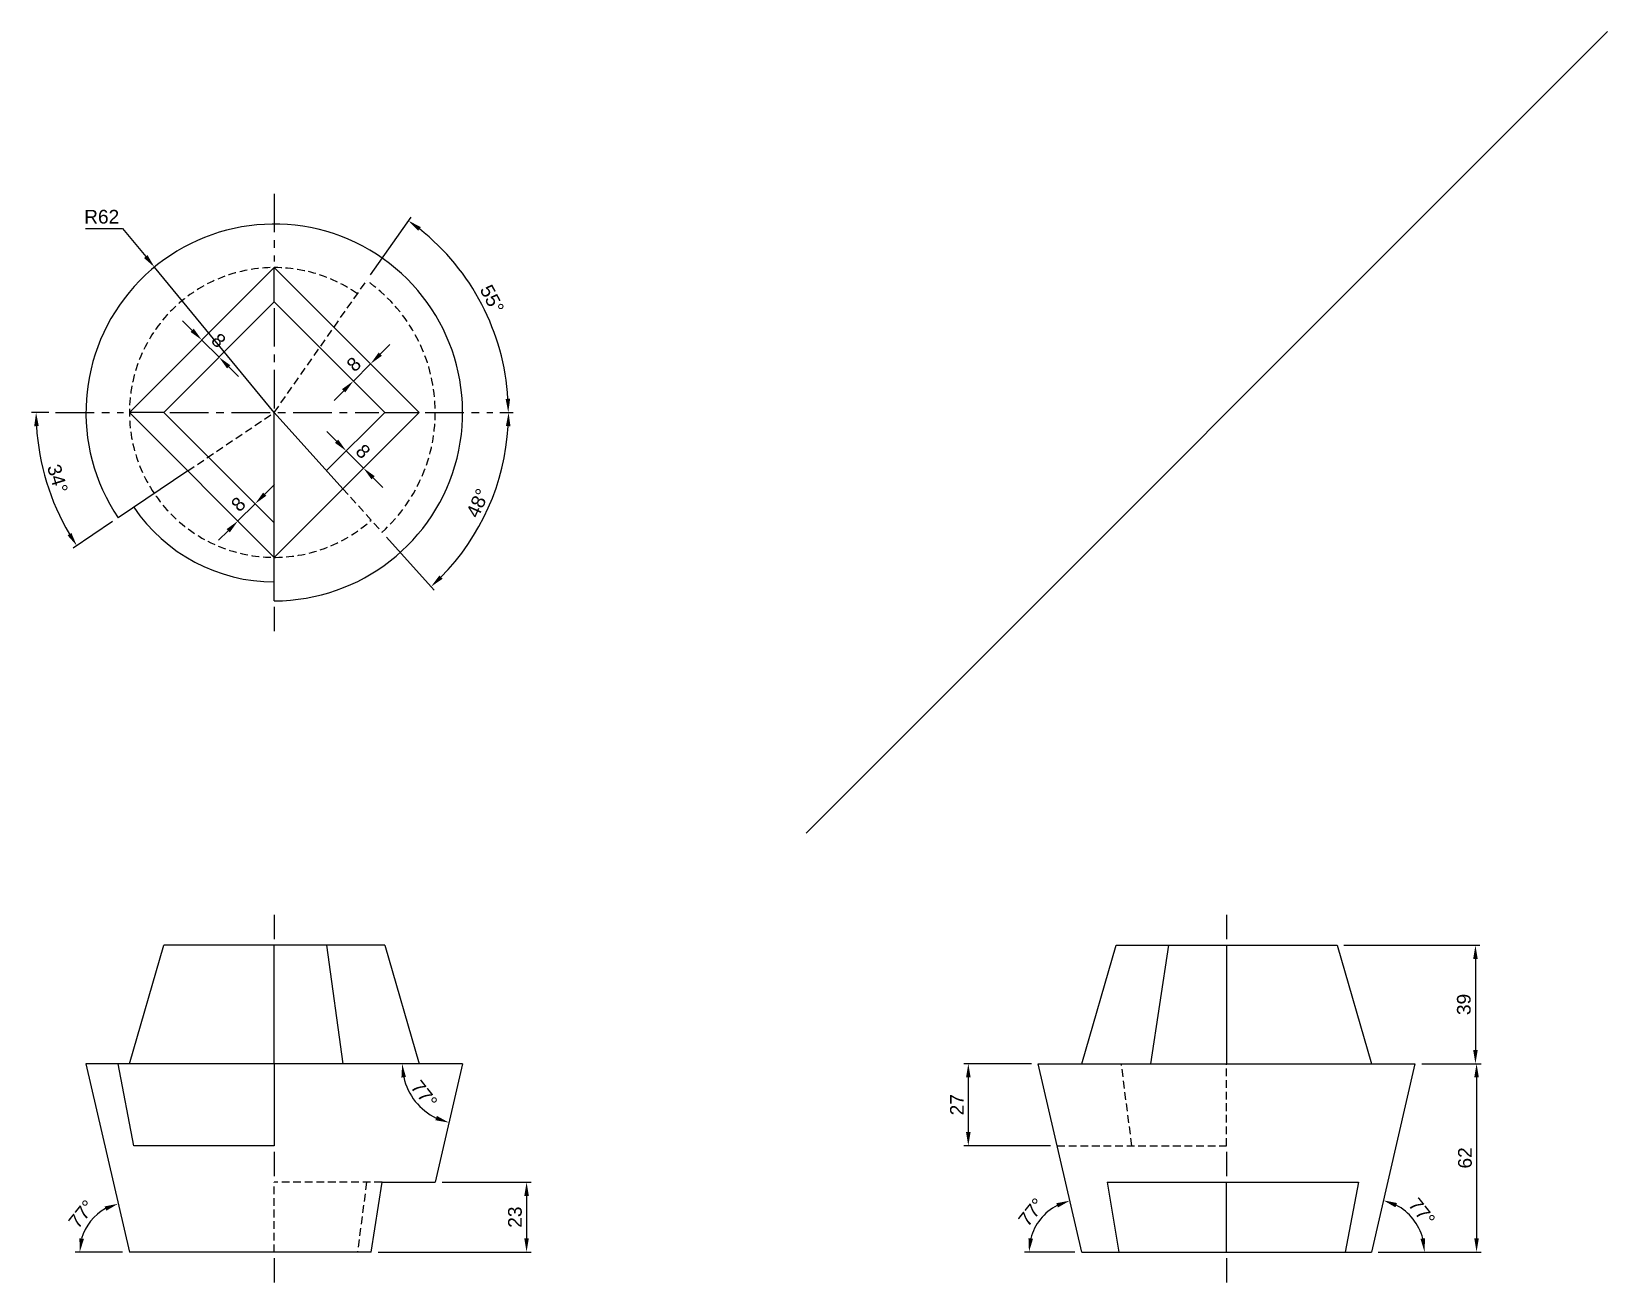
# Model space of a CAD drawing. Header units: millimetres. Extents: x 56 to 575, y 45 to 457.
import ezdxf

# ---------------------------------------------------------------- set-up
doc = ezdxf.new("R2010")
doc.units = ezdxf.units.MM
doc.header["$LTSCALE"] = 0.4
doc.linetypes.add('CENTER', pattern=[50.8, 31.75, -6.35, 6.35, -6.35])
doc.linetypes.add('HIDDEN', pattern=[9.525, 6.35, -3.175])
for name, color, linetype in [('center', 3, 'CENTER'), ('dim', 1, 'Continuous'), ('hidden', 2, 'HIDDEN'), ('model', 7, 'Continuous'), ('mview', 4, 'Continuous')]:
    doc.layers.add(name, color=color, linetype=linetype)
doc.styles.get("Standard").update_dxf_attribs({"font": 'arial.ttf'})
doc.dimstyles.new('ISO-25', dxfattribs={"dimscale": 1.5, "dimtxt": 3, "dimasz": 3, "dimexe": 1, "dimexo": 1.5, "dimgap": 1, "dimtad": 1, "dimtoh": 1, "dimtxsty": 'Standard', "dimcen": 0, "dimadec": 0, "dimazin": 0, "dimtfac": 1, "dimtmove": 0, "dimatfit": 3, "dimfxl": 1, "dimarcsym": 0})

# ---------------------------------------------------------------- blocks, each defined once
blk = doc.blocks.new('*D1')
at = {"layer": 'Defpoints', "color": 0, "transparency": 16777216}
for p in [(188.93, 78.08), (167.85, 55.08), (218.99, 55.08)]:
    blk.add_point(p, dxfattribs=at)
at = {"layer": 'dim', "color": 0, "lineweight": -2, "transparency": 16777216}
for p, q in [((191.18, 78.08), (220.49, 78.08)), ((218.99, 73.58), (218.99, 59.58)), ((170.1, 55.08), (220.49, 55.08))]:
    blk.add_line(p, q, dxfattribs=at)
at = {"layer": 'dim', "color": 0, "transparency": 16777216}
for points in [[(218.24, 73.58), (219.74, 73.58), (218.99, 78.08)], [(218.24, 59.58), (219.74, 59.58), (218.99, 55.08)]]:
    blk.add_solid(points, dxfattribs=at)
at = {"layer": 'dim', "color": 0, "transparency": 16777216, "insert": (215.19, 66.58), "char_height": 4.5, "attachment_point": 5, "rotation": 90}
blk.add_mtext('23', dxfattribs=at)
blk = doc.blocks.new('*D2')
at = {"layer": 'Defpoints', "color": 0, "transparency": 16777216}
for p in [(387.46, 117.08), (364.42, 90.08), (393.69, 90.08)]:
    blk.add_point(p, dxfattribs=at)
at = {"layer": 'dim', "color": 0, "lineweight": -2, "transparency": 16777216}
for p, q in [((385.21, 117.08), (362.92, 117.08)), ((364.42, 112.58), (364.42, 94.58)), ((391.44, 90.08), (362.92, 90.08))]:
    blk.add_line(p, q, dxfattribs=at)
at = {"layer": 'dim', "color": 0, "transparency": 16777216}
for points in [[(363.67, 112.58), (365.17, 112.58), (364.42, 117.08)], [(363.67, 94.58), (365.17, 94.58), (364.42, 90.08)]]:
    blk.add_solid(points, dxfattribs=at)
at = {"layer": 'dim', "color": 0, "transparency": 16777216, "insert": (360.66, 103.58), "char_height": 4.5, "attachment_point": 5, "rotation": 90}
blk.add_mtext('27', dxfattribs=at)
blk = doc.blocks.new('*D3')
at = {"layer": 'Defpoints', "color": 0, "transparency": 16777216}
for p in [(485.83, 156.08), (511.46, 117.08), (531.37, 117.08)]:
    blk.add_point(p, dxfattribs=at)
at = {"layer": 'dim', "color": 0, "lineweight": -2, "transparency": 16777216}
for p, q in [((488.08, 156.08), (532.87, 156.08)), ((531.37, 151.58), (531.37, 121.58)), ((513.71, 117.08), (532.87, 117.08))]:
    blk.add_line(p, q, dxfattribs=at)
at = {"layer": 'dim', "color": 0, "transparency": 16777216}
for points in [[(530.62, 151.58), (532.12, 151.58), (531.37, 156.08)], [(530.62, 121.58), (532.12, 121.58), (531.37, 117.08)]]:
    blk.add_solid(points, dxfattribs=at)
at = {"layer": 'dim', "color": 0, "transparency": 16777216, "insert": (527.57, 136.58), "char_height": 4.5, "attachment_point": 5, "rotation": 90}
blk.add_mtext('39', dxfattribs=at)
blk = doc.blocks.new('*D4')
at = {"layer": 'Defpoints', "color": 0, "transparency": 16777216}
for p in [(511.46, 117.08), (497.15, 55.08), (531.74, 55.08)]:
    blk.add_point(p, dxfattribs=at)
at = {"layer": 'dim', "color": 0, "lineweight": -2, "transparency": 16777216}
for p, q in [((513.71, 117.08), (533.24, 117.08)), ((531.74, 112.58), (531.74, 59.58)), ((499.4, 55.08), (533.24, 55.08))]:
    blk.add_line(p, q, dxfattribs=at)
at = {"layer": 'dim', "color": 0, "transparency": 16777216}
for points in [[(530.99, 112.58), (532.49, 112.58), (531.74, 117.08)], [(530.99, 59.58), (532.49, 59.58), (531.74, 55.08)]]:
    blk.add_solid(points, dxfattribs=at)
at = {"layer": 'dim', "color": 0, "transparency": 16777216, "insert": (527.94, 86.08), "char_height": 4.5, "attachment_point": 5, "rotation": 90}
blk.add_mtext('62', dxfattribs=at)
blk = doc.blocks.new('*D5')
at = {"layer": 'Defpoints', "color": 0, "transparency": 16777216}
for p in [(511.46, 117.08), (512.89, 62.64), (401.77, 55.08), (497.15, 55.08), (497.15, 55.08)]:
    blk.add_point(p, dxfattribs=at)
at = {"layer": 'dim', "color": 0, "lineweight": -2, "transparency": 16777216}
blk.add_line((499.4, 55.08), (516.11, 55.08), dxfattribs=at)
blk.add_arc((497.15, 55.08), 17.47, 14.803, 62.197, dxfattribs=at)
at = {"layer": 'dim', "color": 0, "transparency": 16777216}
for points in [[(505.03, 69.82), (505.55, 71.23), (501.08, 72.1)], [(514.78, 59.64), (513.29, 59.44), (514.61, 55.08)]]:
    blk.add_solid(points, dxfattribs=at)
at = {"layer": 'dim', "color": 0, "transparency": 16777216, "insert": (513.75, 68.29), "char_height": 4.5, "attachment_point": 5, "rotation": 308.5}
blk.add_mtext('77°', dxfattribs=at)
blk = doc.blocks.new('*D6')
at = {"layer": 'Defpoints', "color": 0, "transparency": 16777216}
for p in [(387.46, 117.08), (390.91, 68.66), (401.77, 55.08), (401.77, 55.08), (497.15, 55.08)]:
    blk.add_point(p, dxfattribs=at)
at = {"layer": 'dim', "color": 0, "lineweight": -2, "transparency": 16777216}
blk.add_line((399.52, 55.08), (382.89, 55.08), dxfattribs=at)
blk.add_arc((401.77, 55.08), 17.39, 117.8691, 165.1309, dxfattribs=at)
at = {"layer": 'dim', "color": 0, "transparency": 16777216}
for points in [[(393.38, 71.15), (393.91, 69.75), (397.86, 72.02)], [(385.71, 59.44), (384.22, 59.64), (384.39, 55.08)]]:
    blk.add_solid(points, dxfattribs=at)
at = {"layer": 'dim', "color": 0, "transparency": 16777216, "insert": (385.23, 68.24), "char_height": 4.5, "attachment_point": 5, "rotation": 51.5}
blk.add_mtext('77°', dxfattribs=at)
blk = doc.blocks.new('*D7')
at = {"layer": 'Defpoints', "color": 0, "transparency": 16777216}
for p in [(73.94, 117.08), (197.94, 117.08), (197.94, 117.08), (180, 108.46), (188.93, 78.08)]:
    blk.add_point(p, dxfattribs=at)
at = {"layer": 'dim', "color": 0, "lineweight": -2, "transparency": 16777216}
blk.add_arc((197.94, 117.08), 19.9, 192.9812, 244.0188, dxfattribs=at)
at = {"layer": 'dim', "color": 0, "transparency": 16777216}
for points in [[(177.8, 112.52), (179.29, 112.69), (178.03, 117.08)], [(189.47, 99.89), (188.97, 98.48), (193.46, 97.68)]]:
    blk.add_solid(points, dxfattribs=at)
at = {"layer": 'dim', "color": 0, "transparency": 16777216, "insert": (185.29, 107.02), "char_height": 4.5, "attachment_point": 5, "rotation": 308.5}
blk.add_mtext('77°', dxfattribs=at)
blk = doc.blocks.new('*D8')
at = {"layer": 'Defpoints', "color": 0, "transparency": 16777216}
for p in [(73.94, 117.08), (78.04, 67.84), (88.25, 55.08), (88.25, 55.08), (167.85, 55.08)]:
    blk.add_point(p, dxfattribs=at)
at = {"layer": 'dim', "color": 0, "lineweight": -2, "transparency": 16777216}
blk.add_line((86, 55.08), (70.4, 55.08), dxfattribs=at)
blk.add_arc((88.25, 55.08), 16.35, 118.8216, 164.1784, dxfattribs=at)
at = {"layer": 'dim', "color": 0, "transparency": 16777216}
for points in [[(80.1, 70.1), (80.64, 68.7), (84.57, 71.01)], [(73.27, 59.43), (71.78, 59.64), (71.9, 55.08)]]:
    blk.add_solid(points, dxfattribs=at)
at = {"layer": 'dim', "color": 0, "transparency": 16777216, "insert": (72.52, 67.59), "char_height": 4.5, "attachment_point": 5, "rotation": 51.5}
blk.add_mtext('77°', dxfattribs=at)
blk = doc.blocks.new('*D9')
at = {"layer": 'Defpoints', "color": 0, "transparency": 16777216}
for p in [(63.94, 331.42), (86.25, 331.42), (59.05, 316.01), (107.46, 312.22), (84.54, 296.75)]:
    blk.add_point(p, dxfattribs=at)
at = {"layer": 'dim', "color": 0, "lineweight": -2, "transparency": 16777216}
for p, q in [((61.69, 331.42), (56.02, 331.42)), ((82.67, 295.5), (69.68, 286.73))]:
    blk.add_line(p, q, dxfattribs=at)
blk.add_arc((135.94, 331.42), 78.42, 183.2882, 210.7118, dxfattribs=at)
at = {"layer": 'dim', "color": 0, "transparency": 16777216}
for points in [[(56.9, 326.9), (58.4, 326.95), (57.52, 331.42)], [(69.15, 291.77), (67.88, 290.97), (70.92, 287.57)]]:
    blk.add_solid(points, dxfattribs=at)
at = {"layer": 'dim', "color": 0, "transparency": 16777216, "insert": (64.58, 309.61), "char_height": 4.5, "attachment_point": 5, "rotation": 287}
blk.add_mtext('34°', dxfattribs=at)
blk = doc.blocks.new('*D10')
at = {"layer": 'Defpoints', "color": 0, "transparency": 16777216}
for p in [(185.62, 331.42), (207.94, 331.42), (158.53, 306.33), (171.4, 292.04), (201.35, 290.55)]:
    blk.add_point(p, dxfattribs=at)
at = {"layer": 'dim', "color": 0, "lineweight": -2, "transparency": 16777216}
for p, q in [((210.19, 331.42), (214.57, 331.42)), ((172.9, 290.37), (188.55, 272.99))]:
    blk.add_line(p, q, dxfattribs=at)
blk.add_arc((135.94, 331.42), 77.13, 315.3433, 356.6567, dxfattribs=at)
at = {"layer": 'dim', "color": 0, "transparency": 16777216}
for points in [[(212.19, 326.95), (213.69, 326.9), (213.07, 331.42)], [(191.32, 276.67), (190.28, 277.75), (187.55, 274.1)]]:
    blk.add_solid(points, dxfattribs=at)
at = {"layer": 'dim', "color": 0, "transparency": 16777216, "insert": (202.93, 301.6), "char_height": 4.5, "attachment_point": 5, "rotation": 66}
blk.add_mtext('48°', dxfattribs=at)
blk = doc.blocks.new('*D11')
at = {"layer": 'Defpoints', "color": 0, "transparency": 16777216}
for p in [(166.33, 374.84), (209.06, 355.65), (135.94, 331.42), (185.62, 331.42), (207.94, 331.42)]:
    blk.add_point(p, dxfattribs=at)
at = {"layer": 'dim', "color": 0, "lineweight": -2, "transparency": 16777216}
for p, q in [((167.63, 376.68), (180.98, 395.75)), ((210.19, 331.42), (214.47, 331.42))]:
    blk.add_line(p, q, dxfattribs=at)
blk.add_arc((135.94, 331.42), 77.03, 3.3476, 51.6524, dxfattribs=at)
at = {"layer": 'dim', "color": 0, "transparency": 16777216}
for points in [[(183.28, 391.23), (184.18, 392.44), (180.12, 394.52)], [(213.59, 335.94), (212.09, 335.9), (212.97, 331.42)]]:
    blk.add_solid(points, dxfattribs=at)
at = {"layer": 'dim', "color": 0, "transparency": 16777216, "insert": (207.62, 368.74), "char_height": 4.5, "attachment_point": 5, "rotation": 297.5}
blk.add_mtext('55°', dxfattribs=at)
blk = doc.blocks.new('*D12')
at = {"layer": 'Defpoints', "color": 0, "transparency": 16777216}
for p in [(96.49, 379.26), (135.94, 331.42)]:
    blk.add_point(p, dxfattribs=at)
at = {"layer": 'dim', "color": 0, "lineweight": -2, "transparency": 16777216}
for p, q in [((73.76, 392.02), (85.97, 392.02)), ((85.97, 392.02), (93.63, 382.73)), ((135.94, 331.42), (96.49, 379.26))]:
    blk.add_line(p, q, dxfattribs=at)
at = {"layer": 'dim', "color": 0, "transparency": 16777216}
blk.add_solid([(94.21, 383.21), (93.05, 382.25), (96.49, 379.26)], dxfattribs=at)
at = {"layer": 'dim', "color": 0, "transparency": 16777216, "insert": (79.11, 395.82), "char_height": 4.5, "attachment_point": 5}
blk.add_mtext('R62', dxfattribs=at)
blk = doc.blocks.new('*D13')
at = {"layer": 'Defpoints', "color": 0, "transparency": 16777216}
for p in [(112.09, 355.27), (112.09, 355.27), (117.75, 349.61)]:
    blk.add_point(p, dxfattribs=at)
at = {"layer": 'dim', "color": 0, "lineweight": -2, "transparency": 16777216}
for p, q in [((108.91, 358.45), (105.73, 361.63)), ((117.75, 349.61), (112.09, 355.27)), ((120.93, 346.43), (124.12, 343.25))]:
    blk.add_line(p, q, dxfattribs=at)
at = {"layer": 'dim', "color": 0, "transparency": 16777216}
for points in [[(109.44, 358.98), (108.38, 357.92), (112.09, 355.27)], [(121.46, 346.96), (120.4, 345.9), (117.75, 349.61)]]:
    blk.add_solid(points, dxfattribs=at)
at = {"layer": 'dim', "color": 0, "transparency": 16777216, "insert": (117.61, 355.12), "char_height": 4.5, "attachment_point": 5, "rotation": 315}
blk.add_mtext('8', dxfattribs=at)
blk = doc.blocks.new('*D14')
at = {"layer": 'Defpoints', "color": 0, "transparency": 16777216}
for p in [(123.97, 295.71), (135.94, 295.05), (130.28, 289.39)]:
    blk.add_point(p, dxfattribs=at)
at = {"layer": 'dim', "color": 0, "lineweight": -2, "transparency": 16777216}
for p, q in [((132.81, 304.54), (135.99, 307.73)), ((129.63, 301.36), (123.97, 295.71)), ((120.79, 292.52), (117.61, 289.34))]:
    blk.add_line(p, q, dxfattribs=at)
at = {"layer": 'dim', "color": 0, "transparency": 16777216}
for points in [[(132.28, 305.07), (133.34, 304.01), (129.63, 301.36)], [(120.26, 293.05), (121.32, 291.99), (123.97, 295.71)]]:
    blk.add_solid(points, dxfattribs=at)
at = {"layer": 'dim', "color": 0, "transparency": 16777216, "insert": (124.11, 301.22), "char_height": 4.5, "attachment_point": 5, "rotation": 45}
blk.add_mtext('8', dxfattribs=at)
blk = doc.blocks.new('*D15')
at = {"layer": 'Defpoints', "color": 0, "transparency": 16777216}
for p in [(153.17, 312.28), (165.3, 313.1), (158.83, 306.63)]:
    blk.add_point(p, dxfattribs=at)
at = {"layer": 'dim', "color": 0, "lineweight": -2, "transparency": 16777216}
for p, q in [((156.46, 321.94), (153.28, 325.12)), ((159.64, 318.75), (165.3, 313.1)), ((168.48, 309.92), (171.66, 306.73))]:
    blk.add_line(p, q, dxfattribs=at)
at = {"layer": 'dim', "color": 0, "transparency": 16777216}
for points in [[(156.99, 322.47), (155.93, 321.41), (159.64, 318.75)], [(169.01, 310.45), (167.95, 309.39), (165.3, 313.1)]]:
    blk.add_solid(points, dxfattribs=at)
at = {"layer": 'dim', "color": 0, "transparency": 16777216, "insert": (165.15, 318.61), "char_height": 4.5, "attachment_point": 5, "rotation": 315}
blk.add_mtext('8', dxfattribs=at)
blk = doc.blocks.new('*D16')
at = {"layer": 'Defpoints', "color": 0, "transparency": 16777216}
for p in [(159.78, 355.27), (154.12, 349.61), (161.97, 341.76)]:
    blk.add_point(p, dxfattribs=at)
at = {"layer": 'dim', "color": 0, "lineweight": -2, "transparency": 16777216}
for p, q in [((170.81, 350.6), (173.99, 353.78)), ((167.63, 347.42), (161.97, 341.76)), ((158.79, 338.58), (155.61, 335.4))]:
    blk.add_line(p, q, dxfattribs=at)
at = {"layer": 'dim', "color": 0, "transparency": 16777216}
for points in [[(170.28, 351.13), (171.34, 350.07), (167.63, 347.42)], [(158.26, 339.11), (159.32, 338.05), (161.97, 341.76)]]:
    blk.add_solid(points, dxfattribs=at)
at = {"layer": 'dim', "color": 0, "transparency": 16777216, "insert": (162.12, 347.28), "char_height": 4.5, "attachment_point": 5, "rotation": 45}
blk.add_mtext('8', dxfattribs=at)

msp = doc.modelspace()

# ---------------------------------------------------------------- linework, layer by layer
at = {"layer": 'center'}
for p, q in [((135.937, 403.424), (135.937, 381.11)), ((135.937, 365.796), (135.937, 331.424)), ((63.937, 331.424), (86.251, 331.424)), ((101.565, 331.424), (170.31, 331.424)), ((185.624, 331.424), (207.937, 331.424)), ((135.937, 267.424), (135.937, 259.424)), ((135.937, 166.078), (135.937, 158.078)), ((449.461, 166.078), (449.461, 158.078)), ((135.937, 88.078), (135.937, 80.078)), ((449.461, 88.078), (449.461, 80.078)), ((135.937, 53.078), (135.937, 45.078)), ((449.461, 53.078), (449.461, 45.078))]:
    msp.add_line(p, q, dxfattribs=at)
at = {"layer": 'dim'}
msp.add_line((135.937, 283.738), (158.531, 306.331), dxfattribs=at)
at = {"layer": 'hidden'}
for p, q in [((135.937, 331.424), (166.335, 374.836)), ((107.46, 312.215), (135.937, 331.424)), ((158.531, 306.331), (171.399, 292.04)), ((418.276, 90.078), (414.791, 117.078)), ((449.461, 90.078), (449.461, 117.078)), ((393.694, 90.078), (449.461, 90.078)), ((135.937, 55.078), (135.937, 78.078)), ((171.399, 78.078), (135.937, 78.078)), ((166.335, 78.078), (163.289, 55.078))]:
    msp.add_line(p, q, dxfattribs=at)
for radius, start, end in [(47.686, 55, 312), (52.996, 312, 55)]:
    msp.add_arc((135.937, 331.424), radius, start, end, dxfattribs=at)
at = {"layer": 'model'}
for p, q in [((135.937, 367.796), (135.937, 379.11)), ((99.565, 331.424), (88.251, 331.424)), ((158.531, 306.331), (135.937, 331.424)), ((135.937, 269.424), (135.937, 331.424)), ((172.31, 331.424), (183.624, 331.424)), ((107.46, 312.215), (84.537, 296.754)), ((88.251, 117.078), (99.565, 156.078)), ((172.31, 156.078), (99.565, 156.078)), ((135.937, 117.078), (135.937, 156.078)), ((153.17, 156.078), (158.531, 117.078)), ((172.31, 156.078), (183.624, 117.078)), ((401.774, 117.078), (413.088, 156.078)), ((413.088, 156.078), (485.833, 156.078)), ((430.321, 156.078), (424.368, 117.078)), ((449.461, 156.078), (449.461, 117.078)), ((485.833, 156.078), (497.147, 117.078)), ((197.937, 117.078), (73.937, 117.078)), ((73.937, 117.078), (88.251, 55.078)), ((89.705, 90.078), (84.537, 117.078)), ((135.937, 117.078), (135.937, 90.078)), ((197.937, 117.078), (188.933, 78.078)), ((387.461, 117.078), (511.461, 117.078)), ((401.774, 55.078), (387.461, 117.078)), ((511.461, 117.078), (497.147, 55.078)), ((135.937, 90.078), (89.705, 90.078)), ((167.846, 55.078), (171.399, 78.078)), ((171.399, 78.078), (188.933, 78.078)), ((410.077, 78.078), (492.872, 78.078)), ((410.077, 78.078), (414.023, 55.078)), ((449.461, 55.078), (449.461, 78.078)), ((492.872, 78.078), (488.523, 55.078)), ((167.846, 55.078), (88.251, 55.078)), ((401.774, 55.078), (497.147, 55.078))]:
    msp.add_line(p, q, dxfattribs=at)
for points in [[(135.937, 283.738), (88.251, 331.424), (135.937, 379.11), (183.624, 331.424), (158.531, 306.331)], [(135.937, 295.051), (99.565, 331.424), (135.937, 367.796), (172.31, 331.424), (153.17, 312.284)]]:
    msp.add_lwpolyline(points, dxfattribs=at)
for radius, start, end in [(62, 270, 214), (55.767, 214, 270)]:
    msp.add_arc((135.937, 331.424), radius, start, end, dxfattribs=at)
at = {"layer": 'mview'}
msp.add_line((311.019, 192.983), (574.84, 456.803), dxfattribs=at)

# ---------------------------------------------------------------- dimensions: what is measured, and where the dimension line sits
at = {"layer": 'dim'}
dim = msp.add_radius_dim(center=(135.937, 331.424), mpoint=(96.493, 379.258), dimstyle='ISO-25', override={"dimse1": 1}, dxfattribs=at)
dim.commit()
dim.dimension.update_dxf_attribs({"geometry": '*D12', "text_midpoint": (79.113, 392.023), "dimtype": 164})
for base, line1, line2, picture, middle in [((209.058, 355.653), ((185.624, 331.424), (207.937, 331.424)), ((135.937, 331.424), (166.335, 374.836)), '*D11', (207.625, 368.742)), ((59.045, 316.013), ((107.46, 312.215), (84.537, 296.754)), ((63.937, 331.424), (86.251, 331.424)), '*D9', (64.576, 309.606)), ((201.347, 290.551), ((185.624, 331.424), (207.937, 331.424)), ((158.531, 306.331), (171.399, 292.04)), '*D10', (202.93, 301.597)), ((78.037, 67.843), ((167.846, 55.078), (88.251, 55.078)), ((73.937, 117.078), (88.251, 55.078)), '*D8', (72.522, 67.59)), ((179.997, 108.457), ((197.937, 117.078), (188.933, 78.078)), ((197.937, 117.078), (73.937, 117.078)), '*D7', (185.295, 107.022)), ((390.91, 68.655), ((401.774, 55.078), (497.147, 55.078)), ((401.774, 55.078), (387.461, 117.078)), '*D6', (385.231, 68.238)), ((512.889, 62.643), ((401.774, 55.078), (497.147, 55.078)), ((511.461, 117.078), (497.147, 55.078)), '*D5', (513.751, 68.286))]:
    dim = msp.add_angular_dim_2l(base=base, line1=line1, line2=line2, dimstyle='ISO-25', dxfattribs=at)
    dim.commit()
    dim.dimension.update_dxf_attribs({"geometry": picture, "text_midpoint": middle})
for p1, p2, distance, picture, middle in [((117.751, 349.61), (112.094, 355.267), 0, '*D13', (117.608, 355.124)), ((159.78, 355.267), (154.124, 349.61), 11.099, '*D16', (162.115, 347.275)), ((153.17, 312.284), (158.827, 306.628), 9.15, '*D15', (165.154, 318.612)), ((135.937, 295.051), (130.28, 289.394), -8.925, '*D14', (124.113, 301.219))]:
    dim = msp.add_aligned_dim(p1=p1, p2=p2, distance=distance, dimstyle='ISO-25', override={"dimse1": 1, "dimse2": 1, "dimsd1": 0}, dxfattribs=at)
    dim.commit()
    dim.dimension.update_dxf_attribs({"geometry": picture, "text_midpoint": middle})
for base, p1, p2, picture, middle in [((531.367, 117.078), (485.833, 156.078), (511.461, 117.078), '*D3', (527.568, 136.578)), ((364.421, 90.078), (387.461, 117.078), (393.694, 90.078), '*D2', (360.662, 103.578)), ((531.742, 55.078), (511.461, 117.078), (497.147, 55.078), '*D4', (527.944, 86.078)), ((218.988, 55.078), (188.933, 78.078), (167.846, 55.078), '*D1', (215.189, 66.578))]:
    dim = msp.add_linear_dim(base=base, p1=p1, p2=p2, angle=90, dimstyle='ISO-25', dxfattribs=at)
    dim.commit()
    dim.dimension.update_dxf_attribs({"geometry": picture, "text_midpoint": middle})

doc.saveas('drawing.dxf')
